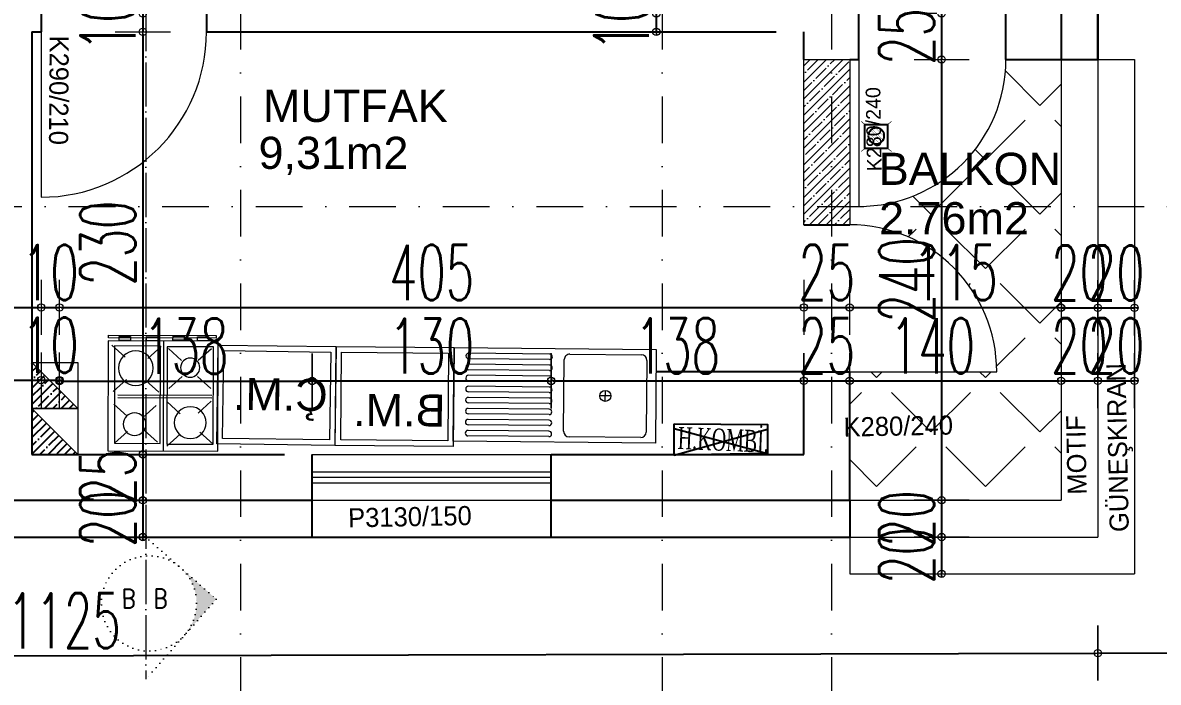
# Model space of a CAD drawing. Header units: millimetres. Extents: x -16104 to 67872, y -88009 to 12107.
# Drawn here: x 30007 to 30625, y 9366 to 9726 of the extents above; entities that cross this region are included whole.
import ezdxf
from ezdxf.enums import TextEntityAlignment as Align

# ---------------------------------------------------------------- set-up
doc = ezdxf.new("R2010")
doc.units = ezdxf.units.MM
for name, pattern in [('ACAD_ISO04W100', [30, 24, -3, 0, -3]), ('ACAD_ISO07W100', [3, 0, -3]), ('DASHDOTX2', [50.8, 25.4, -12.7, 0, -12.7])]:
    doc.linetypes.add(name, pattern=pattern)
doc.layers.get('0').update_dxf_attribs({"color": 241})
for name, color, linetype, lineweight in [('AKS', 1, 'ACAD_ISO07W100', 5), ('akslar', 144, 'Continuous', 20), ('baca', 46, 'Continuous', 5), ('balkon', 6, 'Continuous', 5), ('duvar', 123, 'Continuous', 25), ('emsal&kolon', 1, 'Continuous', 5), ('kapı', 3, 'Continuous', 5), ('kolon', 1, 'Continuous', 5), ('OLCU', 54, 'Continuous', 13), ('PASEMCON', 2, 'Continuous', 9), ('pencere', 5, 'Continuous', 5), ('POZ', 36, 'Continuous', 18), ('SıVA', 40, 'Continuous', 9), ('tefriş', 30, 'Continuous', 5), ('ÖLÇÜ', 252, 'Continuous', 20)]:
    doc.layers.add(name, color=color, linetype=linetype, lineweight=lineweight)
doc.styles.add('DIM', font='Txttw.shx', dxfattribs={"width": 0.6})
doc.styles.add('DIMENSIONS', font='simplex', dxfattribs={"width": 0.8})
doc.styles.add('DIN', font='times.ttf', dxfattribs={"width": 0.6})
doc.styles.add('M2', font='stylu.ttf', dxfattribs={"height": 10})
doc.dimstyles.new('50', dxfattribs={"dimscale": 0, "dimtxt": 30, "dimasz": 1, "dimexe": 0, "dimexo": 2, "dimgap": 4, "dimtad": 1, "dimdec": 0, "dimzin": 0, "dimdsep": 46, "dimtxsty": 'DIM', "dimblk1": 'DOT', "dimblk2": 'DOT', "dimsah": 1, "dimcen": 1.5, "dimdle": 3, "dimse1": 1, "dimse2": 1, "dimclrd": 256, "dimclre": 9, "dimclrt": 256, "dimadec": 0, "dimazin": 0, "dimtfac": 0.24, "dimtdec": 0, "dimtix": 1, "dimtmove": 2, "dimatfit": 3, "dimldrblk": 'DOT', "dimfxl": 0, "dimtolj": 1, "dimtzin": 15, "dimarcsym": 0})

# ---------------------------------------------------------------- blocks, each defined once
blk = doc.blocks.new('DOT')
for p, q in [((0, 15), (0, -15)), ((-2, 0), (0, 0)), ((2, 0), (0, 0))]:
    blk.add_line(p, q)
blk.add_circle((0, 0), 2)
blk = doc.blocks.new('*D2118')
at = {"layer": 'Defpoints', "color": 0, "transparency": 16777216}
for p in [(29909.43, 9530.99), (30016.93, 9530.99), (30016.93, 9530.99)]:
    blk.add_point(p, dxfattribs=at)
at = {"layer": 'OLCU', "lineweight": -2, "transparency": 16777216}
blk.add_line((29910.43, 9530.99), (30015.93, 9530.99), dxfattribs=at)
at = {"layer": 'OLCU', "lineweight": -2, "transparency": 16777216, "rotation": 180}
blk.add_blockref('DOT', (29909.43, 9530.99), dxfattribs=at)
at = {"layer": 'OLCU', "lineweight": -2, "transparency": 16777216}
blk.add_blockref('DOT', (30016.93, 9530.99), dxfattribs=at)
at = {"layer": 'OLCU', "transparency": 16777216, "insert": (29963.18, 9549.99), "char_height": 30, "attachment_point": 5, "style": 'DIM'}
blk.add_mtext('\\A1;108', dxfattribs=at)
blk = doc.blocks.new('*D2385')
at = {"layer": 'Defpoints', "color": 0, "transparency": 16777216}
for p in [(30016.93, 9530.99), (30026.93, 9530.99), (30026.93, 9530.99)]:
    blk.add_point(p, dxfattribs=at)
at = {"layer": 'OLCU', "lineweight": -2, "transparency": 16777216}
for p, q in [((30015.93, 9530.99), (30014.93, 9530.99)), ((30016.93, 9530.99), (30026.93, 9530.99)), ((30027.93, 9530.99), (30028.93, 9530.99))]:
    blk.add_line(p, q, dxfattribs=at)
blk.add_blockref('DOT', (30016.93, 9530.99), dxfattribs=at)
at = {"layer": 'OLCU', "lineweight": -2, "transparency": 16777216, "rotation": 180}
blk.add_blockref('DOT', (30026.93, 9530.99), dxfattribs=at)
at = {"layer": 'OLCU', "transparency": 16777216, "insert": (30021.93, 9549.99), "char_height": 30, "attachment_point": 5, "style": 'DIM'}
blk.add_mtext('\\A1;10', dxfattribs=at)
blk = doc.blocks.new('*D2119')
at = {"layer": 'Defpoints', "color": 0, "transparency": 16777216}
for p in [(30164.43, 9530.46), (30026.93, 9480.54), (30164.43, 9480.54)]:
    blk.add_point(p, dxfattribs=at)
at = {"layer": 'OLCU', "lineweight": -2, "transparency": 16777216}
blk.add_line((30027.93, 9530.46), (30163.43, 9530.46), dxfattribs=at)
at = {"layer": 'OLCU', "lineweight": -2, "transparency": 16777216, "rotation": 180}
blk.add_blockref('DOT', (30026.93, 9530.46), dxfattribs=at)
at = {"layer": 'OLCU', "lineweight": -2, "transparency": 16777216}
blk.add_blockref('DOT', (30164.43, 9530.46), dxfattribs=at)
at = {"layer": 'OLCU', "transparency": 16777216, "insert": (30095.68, 9549.46), "char_height": 30, "attachment_point": 5, "style": 'DIM'}
blk.add_mtext('\\A1;138', dxfattribs=at)
blk = doc.blocks.new('*D2120')
at = {"layer": 'Defpoints', "color": 0, "transparency": 16777216}
for p in [(30294.43, 9530.49), (30164.43, 9480.54), (30294.43, 9480.54)]:
    blk.add_point(p, dxfattribs=at)
at = {"layer": 'OLCU', "lineweight": -2, "transparency": 16777216}
blk.add_line((30165.43, 9530.49), (30293.43, 9530.49), dxfattribs=at)
at = {"layer": 'OLCU', "lineweight": -2, "transparency": 16777216, "rotation": 180}
blk.add_blockref('DOT', (30164.43, 9530.49), dxfattribs=at)
at = {"layer": 'OLCU', "lineweight": -2, "transparency": 16777216}
blk.add_blockref('DOT', (30294.43, 9530.49), dxfattribs=at)
at = {"layer": 'OLCU', "transparency": 16777216, "insert": (30229.43, 9549.49), "char_height": 30, "attachment_point": 5, "style": 'DIM'}
blk.add_mtext('\\A1;130', dxfattribs=at)
blk = doc.blocks.new('*D2121')
at = {"layer": 'Defpoints', "color": 0, "transparency": 16777216}
for p in [(30431.93, 9530.62), (30294.43, 9480.54), (30431.93, 9480.54)]:
    blk.add_point(p, dxfattribs=at)
at = {"layer": 'OLCU', "lineweight": -2, "transparency": 16777216}
blk.add_line((30295.43, 9530.62), (30430.93, 9530.62), dxfattribs=at)
at = {"layer": 'OLCU', "lineweight": -2, "transparency": 16777216, "rotation": 180}
blk.add_blockref('DOT', (30294.43, 9530.62), dxfattribs=at)
at = {"layer": 'OLCU', "lineweight": -2, "transparency": 16777216}
blk.add_blockref('DOT', (30431.93, 9530.62), dxfattribs=at)
at = {"layer": 'OLCU', "transparency": 16777216, "insert": (30363.18, 9549.62), "char_height": 30, "attachment_point": 5, "style": 'DIM'}
blk.add_mtext('\\A1;138', dxfattribs=at)
blk = doc.blocks.new('*D2122')
at = {"layer": 'Defpoints', "color": 0, "transparency": 16777216}
for p in [(30456.93, 9530.62), (30431.93, 9485.54), (30456.93, 9485.54)]:
    blk.add_point(p, dxfattribs=at)
at = {"layer": 'OLCU', "lineweight": -2, "transparency": 16777216}
for p, q in [((30430.93, 9530.62), (30429.93, 9530.62)), ((30431.93, 9530.62), (30456.93, 9530.62)), ((30457.93, 9530.62), (30458.93, 9530.62))]:
    blk.add_line(p, q, dxfattribs=at)
blk.add_blockref('DOT', (30431.93, 9530.62), dxfattribs=at)
at = {"layer": 'OLCU', "lineweight": -2, "transparency": 16777216, "rotation": 180}
blk.add_blockref('DOT', (30456.93, 9530.62), dxfattribs=at)
at = {"layer": 'OLCU', "transparency": 16777216, "insert": (30444.43, 9549.62), "char_height": 30, "attachment_point": 5, "style": 'DIM'}
blk.add_mtext('\\A1;25', dxfattribs=at)
blk = doc.blocks.new('*D2386')
at = {"layer": 'Defpoints', "color": 0, "transparency": 16777216}
for p in [(30431.93, 9530.62), (30571.93, 9530.62), (30571.93, 9530.62)]:
    blk.add_point(p, dxfattribs=at)
at = {"layer": 'OLCU', "lineweight": -2, "transparency": 16777216}
blk.add_line((30432.93, 9530.62), (30570.93, 9530.62), dxfattribs=at)
at = {"layer": 'OLCU', "lineweight": -2, "transparency": 16777216, "rotation": 180}
blk.add_blockref('DOT', (30431.93, 9530.62), dxfattribs=at)
at = {"layer": 'OLCU', "lineweight": -2, "transparency": 16777216}
blk.add_blockref('DOT', (30571.93, 9530.62), dxfattribs=at)
at = {"layer": 'OLCU', "transparency": 16777216, "insert": (30501.93, 9549.62), "char_height": 30, "attachment_point": 5, "style": 'DIM'}
blk.add_mtext('\\A1;140', dxfattribs=at)
blk = doc.blocks.new('*D2387')
at = {"layer": 'Defpoints', "color": 0, "transparency": 16777216}
for p in [(30571.93, 9530.62), (30591.93, 9530.62), (30591.93, 9530.62)]:
    blk.add_point(p, dxfattribs=at)
at = {"layer": 'OLCU', "lineweight": -2, "transparency": 16777216}
for p, q in [((30570.93, 9530.62), (30569.93, 9530.62)), ((30571.93, 9530.62), (30591.93, 9530.62)), ((30592.93, 9530.62), (30593.93, 9530.62))]:
    blk.add_line(p, q, dxfattribs=at)
blk.add_blockref('DOT', (30571.93, 9530.62), dxfattribs=at)
at = {"layer": 'OLCU', "lineweight": -2, "transparency": 16777216, "rotation": 180}
blk.add_blockref('DOT', (30591.93, 9530.62), dxfattribs=at)
at = {"layer": 'OLCU', "transparency": 16777216, "insert": (30581.93, 9549.62), "char_height": 30, "attachment_point": 5, "style": 'DIM'}
blk.add_mtext('\\A1;20', dxfattribs=at)
blk = doc.blocks.new('*D2123')
at = {"layer": 'Defpoints', "color": 0, "transparency": 16777216}
for p in [(30591.93, 9530.62), (30611.93, 9530.62), (30611.93, 9530.62)]:
    blk.add_point(p, dxfattribs=at)
at = {"layer": 'OLCU', "lineweight": -2, "transparency": 16777216}
for p, q in [((30590.93, 9530.62), (30589.93, 9530.62)), ((30591.93, 9530.62), (30611.93, 9530.62)), ((30612.93, 9530.62), (30613.93, 9530.62))]:
    blk.add_line(p, q, dxfattribs=at)
blk.add_blockref('DOT', (30591.93, 9530.62), dxfattribs=at)
at = {"layer": 'OLCU', "lineweight": -2, "transparency": 16777216, "rotation": 180}
blk.add_blockref('DOT', (30611.93, 9530.62), dxfattribs=at)
at = {"layer": 'OLCU', "transparency": 16777216, "insert": (30601.93, 9549.62), "char_height": 30, "attachment_point": 5, "style": 'DIM'}
blk.add_mtext('\\A1;20', dxfattribs=at)
blk = doc.blocks.new('*D2124')
at = {"layer": 'Defpoints', "color": 0, "transparency": 16777216}
for p in [(29711.93, 9570.54), (30016.93, 9570.54), (30016.93, 9570.54)]:
    blk.add_point(p, dxfattribs=at)
at = {"layer": 'OLCU', "lineweight": -2, "transparency": 16777216}
blk.add_line((29712.93, 9570.54), (30015.93, 9570.54), dxfattribs=at)
at = {"layer": 'OLCU', "lineweight": -2, "transparency": 16777216, "rotation": 180}
blk.add_blockref('DOT', (29711.93, 9570.54), dxfattribs=at)
at = {"layer": 'OLCU', "lineweight": -2, "transparency": 16777216}
blk.add_blockref('DOT', (30016.93, 9570.54), dxfattribs=at)
at = {"layer": 'OLCU', "transparency": 16777216, "insert": (29864.43, 9589.54), "char_height": 30, "attachment_point": 5, "style": 'DIM'}
blk.add_mtext('\\A1;305', dxfattribs=at)
blk = doc.blocks.new('*D2125')
at = {"layer": 'Defpoints', "color": 0, "transparency": 16777216}
for p in [(30016.93, 9570.54), (30026.93, 9570.54), (30026.93, 9570.54)]:
    blk.add_point(p, dxfattribs=at)
at = {"layer": 'OLCU', "lineweight": -2, "transparency": 16777216}
for p, q in [((30015.93, 9570.54), (30014.93, 9570.54)), ((30016.93, 9570.54), (30026.93, 9570.54)), ((30027.93, 9570.54), (30028.93, 9570.54))]:
    blk.add_line(p, q, dxfattribs=at)
blk.add_blockref('DOT', (30016.93, 9570.54), dxfattribs=at)
at = {"layer": 'OLCU', "lineweight": -2, "transparency": 16777216, "rotation": 180}
blk.add_blockref('DOT', (30026.93, 9570.54), dxfattribs=at)
at = {"layer": 'OLCU', "transparency": 16777216, "insert": (30021.93, 9589.54), "char_height": 30, "attachment_point": 5, "style": 'DIM'}
blk.add_mtext('\\A1;10', dxfattribs=at)
blk = doc.blocks.new('*D2126')
at = {"layer": 'Defpoints', "color": 0, "transparency": 16777216}
for p in [(30026.93, 9570.54), (30431.93, 9570.54), (30431.93, 9570.54)]:
    blk.add_point(p, dxfattribs=at)
at = {"layer": 'OLCU', "lineweight": -2, "transparency": 16777216}
blk.add_line((30027.93, 9570.54), (30430.93, 9570.54), dxfattribs=at)
at = {"layer": 'OLCU', "lineweight": -2, "transparency": 16777216, "rotation": 180}
blk.add_blockref('DOT', (30026.93, 9570.54), dxfattribs=at)
at = {"layer": 'OLCU', "lineweight": -2, "transparency": 16777216}
blk.add_blockref('DOT', (30431.93, 9570.54), dxfattribs=at)
at = {"layer": 'OLCU', "transparency": 16777216, "insert": (30229.43, 9589.54), "char_height": 30, "attachment_point": 5, "style": 'DIM'}
blk.add_mtext('\\A1;405', dxfattribs=at)
blk = doc.blocks.new('*D2388')
at = {"layer": 'Defpoints', "color": 0, "transparency": 16777216}
for p in [(30456.93, 9615.54), (30431.93, 9575.54), (30456.93, 9570.54)]:
    blk.add_point(p, dxfattribs=at)
at = {"layer": 'OLCU', "lineweight": -2, "transparency": 16777216}
for p, q in [((30430.93, 9570.54), (30429.93, 9570.54)), ((30431.93, 9570.54), (30456.93, 9570.54)), ((30457.93, 9570.54), (30458.93, 9570.54))]:
    blk.add_line(p, q, dxfattribs=at)
blk.add_blockref('DOT', (30431.93, 9570.54), dxfattribs=at)
at = {"layer": 'OLCU', "lineweight": -2, "transparency": 16777216, "rotation": 180}
blk.add_blockref('DOT', (30456.93, 9570.54), dxfattribs=at)
at = {"layer": 'OLCU', "transparency": 16777216, "insert": (30444.43, 9589.54), "char_height": 30, "attachment_point": 5, "style": 'DIM'}
blk.add_mtext('\\A1;25', dxfattribs=at)
blk = doc.blocks.new('*D2389')
at = {"layer": 'Defpoints', "color": 0, "transparency": 16777216}
for p in [(30456.93, 9570.54), (30571.93, 9570.54), (30571.93, 9570.54)]:
    blk.add_point(p, dxfattribs=at)
at = {"layer": 'OLCU', "lineweight": -2, "transparency": 16777216}
blk.add_line((30457.93, 9570.54), (30570.93, 9570.54), dxfattribs=at)
at = {"layer": 'OLCU', "lineweight": -2, "transparency": 16777216, "rotation": 180}
blk.add_blockref('DOT', (30456.93, 9570.54), dxfattribs=at)
at = {"layer": 'OLCU', "lineweight": -2, "transparency": 16777216}
blk.add_blockref('DOT', (30571.93, 9570.54), dxfattribs=at)
at = {"layer": 'OLCU', "transparency": 16777216, "insert": (30514.43, 9589.54), "char_height": 30, "attachment_point": 5, "style": 'DIM'}
blk.add_mtext('\\A1;115', dxfattribs=at)
blk = doc.blocks.new('*D2390')
at = {"layer": 'Defpoints', "color": 0, "transparency": 16777216}
for p in [(30571.93, 9570.54), (30591.93, 9570.54), (30591.93, 9570.32)]:
    blk.add_point(p, dxfattribs=at)
at = {"layer": 'OLCU', "lineweight": -2, "transparency": 16777216}
for p, q in [((30570.93, 9570.32), (30569.93, 9570.32)), ((30571.93, 9570.32), (30591.93, 9570.32)), ((30592.93, 9570.32), (30593.93, 9570.32))]:
    blk.add_line(p, q, dxfattribs=at)
blk.add_blockref('DOT', (30571.93, 9570.32), dxfattribs=at)
at = {"layer": 'OLCU', "lineweight": -2, "transparency": 16777216, "rotation": 180}
blk.add_blockref('DOT', (30591.93, 9570.32), dxfattribs=at)
at = {"layer": 'OLCU', "transparency": 16777216, "insert": (30581.93, 9589.32), "char_height": 30, "attachment_point": 5, "style": 'DIM'}
blk.add_mtext('\\A1;20', dxfattribs=at)
blk = doc.blocks.new('*D2127')
at = {"layer": 'Defpoints', "color": 0, "transparency": 16777216}
for p in [(30591.93, 9570.32), (30611.93, 9570.32), (30611.93, 9570.31)]:
    blk.add_point(p, dxfattribs=at)
at = {"layer": 'OLCU', "lineweight": -2, "transparency": 16777216}
for p, q in [((30590.93, 9570.31), (30589.93, 9570.31)), ((30591.93, 9570.31), (30611.93, 9570.31)), ((30612.93, 9570.31), (30613.93, 9570.31))]:
    blk.add_line(p, q, dxfattribs=at)
blk.add_blockref('DOT', (30591.93, 9570.31), dxfattribs=at)
at = {"layer": 'OLCU', "lineweight": -2, "transparency": 16777216, "rotation": 180}
blk.add_blockref('DOT', (30611.93, 9570.31), dxfattribs=at)
at = {"layer": 'OLCU', "transparency": 16777216, "insert": (30601.93, 9589.31), "char_height": 30, "attachment_point": 5, "style": 'DIM'}
blk.add_mtext('\\A1;20', dxfattribs=at)
blk = doc.blocks.new('*D2394')
at = {"layer": 'Defpoints', "color": 0, "transparency": 16777216}
for p in [(30541.93, 9730.54), (30506.93, 9705.54), (30541.93, 9705.54)]:
    blk.add_point(p, dxfattribs=at)
at = {"layer": 'OLCU', "lineweight": -2, "transparency": 16777216}
for p, q in [((30506.93, 9731.54), (30506.93, 9732.54)), ((30506.93, 9730.54), (30506.93, 9705.54)), ((30506.93, 9704.54), (30506.93, 9703.54))]:
    blk.add_line(p, q, dxfattribs=at)
for p, rotation in [((30506.93, 9730.54), 270), ((30506.93, 9705.54), 90)]:
    blk.add_blockref('DOT', p, dxfattribs=dict(at, rotation=rotation))
at = {"layer": 'OLCU', "transparency": 16777216, "insert": (30487.93, 9718.04), "char_height": 30, "attachment_point": 5, "rotation": 90, "style": 'DIM'}
blk.add_mtext('\\A1;25', dxfattribs=at)
blk = doc.blocks.new('*D2395')
at = {"layer": 'Defpoints', "color": 0, "transparency": 16777216}
for p in [(30541.93, 9705.54), (30506.93, 9465.54), (30541.93, 9465.54)]:
    blk.add_point(p, dxfattribs=at)
at = {"layer": 'OLCU', "lineweight": -2, "transparency": 16777216}
blk.add_line((30506.93, 9704.54), (30506.93, 9466.54), dxfattribs=at)
for p, rotation in [((30506.93, 9705.54), 90), ((30506.93, 9465.54), 270)]:
    blk.add_blockref('DOT', p, dxfattribs=dict(at, rotation=rotation))
at = {"layer": 'OLCU', "transparency": 16777216, "insert": (30487.93, 9585.54), "char_height": 30, "attachment_point": 5, "rotation": 90, "style": 'DIM'}
blk.add_mtext('\\A1;240', dxfattribs=at)
blk = doc.blocks.new('*D2396')
at = {"layer": 'Defpoints', "color": 0, "transparency": 16777216}
for p in [(30506.93, 9465.54), (30506.93, 9445.54), (30506.93, 9445.54)]:
    blk.add_point(p, dxfattribs=at)
at = {"layer": 'OLCU', "lineweight": -2, "transparency": 16777216}
for p, q in [((30506.93, 9466.54), (30506.93, 9467.54)), ((30506.93, 9465.54), (30506.93, 9445.54)), ((30506.93, 9444.54), (30506.93, 9443.54))]:
    blk.add_line(p, q, dxfattribs=at)
for p, rotation in [((30506.93, 9465.54), 270), ((30506.93, 9445.54), 90)]:
    blk.add_blockref('DOT', p, dxfattribs=dict(at, rotation=rotation))
at = {"layer": 'OLCU', "transparency": 16777216, "insert": (30487.93, 9455.54), "char_height": 30, "attachment_point": 5, "rotation": 90, "style": 'DIM'}
blk.add_mtext('\\A1;20', dxfattribs=at)
blk = doc.blocks.new('*D2130')
at = {"layer": 'Defpoints', "color": 0, "transparency": 16777216}
for p in [(30506.93, 9445.54), (30506.93, 9425.54), (30506.93, 9425.54)]:
    blk.add_point(p, dxfattribs=at)
at = {"layer": 'OLCU', "lineweight": -2, "transparency": 16777216}
for p, q in [((30506.93, 9446.54), (30506.93, 9447.54)), ((30506.93, 9445.54), (30506.93, 9425.54)), ((30506.93, 9424.54), (30506.93, 9423.54))]:
    blk.add_line(p, q, dxfattribs=at)
for p, rotation in [((30506.93, 9445.54), 270), ((30506.93, 9425.54), 90)]:
    blk.add_blockref('DOT', p, dxfattribs=dict(at, rotation=rotation))
at = {"layer": 'OLCU', "transparency": 16777216, "insert": (30487.93, 9435.54), "char_height": 30, "attachment_point": 5, "rotation": 90, "style": 'DIM'}
blk.add_mtext('\\A1;20', dxfattribs=at)
blk = doc.blocks.new('*D2135')
at = {"layer": 'Defpoints', "color": 0, "transparency": 16777216}
for p in [(30351.71, 9730.54), (30351.71, 9730.54), (30351.71, 9720.54)]:
    blk.add_point(p, dxfattribs=at)
at = {"layer": 'OLCU', "lineweight": -2, "transparency": 16777216}
for p, q in [((30351.71, 9731.54), (30351.71, 9732.54)), ((30351.71, 9720.54), (30351.71, 9730.54)), ((30351.71, 9719.54), (30351.71, 9718.54))]:
    blk.add_line(p, q, dxfattribs=at)
for p, rotation in [((30351.71, 9730.54), 270), ((30351.71, 9720.54), 90)]:
    blk.add_blockref('DOT', p, dxfattribs=dict(at, rotation=rotation))
at = {"layer": 'OLCU', "transparency": 16777216, "insert": (30332.71, 9725.54), "char_height": 30, "attachment_point": 5, "rotation": 90, "style": 'DIM'}
blk.add_mtext('\\A1;10', dxfattribs=at)
blk = doc.blocks.new('*D2138')
at = {"layer": 'Defpoints', "color": 0, "transparency": 16777216}
for p in [(30046.93, 9730.54), (30046.93, 9720.54), (30072.27, 9720.54)]:
    blk.add_point(p, dxfattribs=at)
at = {"layer": 'OLCU', "lineweight": -2, "transparency": 16777216}
for p, q in [((30072.27, 9731.54), (30072.27, 9732.54)), ((30072.27, 9730.54), (30072.27, 9720.54)), ((30072.27, 9719.54), (30072.27, 9718.54))]:
    blk.add_line(p, q, dxfattribs=at)
for p, rotation in [((30072.27, 9730.54), 270), ((30072.27, 9720.54), 90)]:
    blk.add_blockref('DOT', p, dxfattribs=dict(at, rotation=rotation))
at = {"layer": 'OLCU', "transparency": 16777216, "insert": (30053.27, 9725.54), "char_height": 30, "attachment_point": 5, "rotation": 90, "style": 'DIM'}
blk.add_mtext('\\A1;10', dxfattribs=at)
blk = doc.blocks.new('*D2139')
at = {"layer": 'Defpoints', "color": 0, "transparency": 16777216}
for p in [(30046.93, 9720.54), (30046.93, 9490.54), (30072.27, 9490.54)]:
    blk.add_point(p, dxfattribs=at)
at = {"layer": 'OLCU', "lineweight": -2, "transparency": 16777216}
blk.add_line((30072.27, 9719.54), (30072.27, 9491.54), dxfattribs=at)
for p, rotation in [((30072.27, 9720.54), 90), ((30072.27, 9490.54), 270)]:
    blk.add_blockref('DOT', p, dxfattribs=dict(at, rotation=rotation))
at = {"layer": 'OLCU', "transparency": 16777216, "insert": (30053.27, 9605.54), "char_height": 30, "attachment_point": 5, "rotation": 90, "style": 'DIM'}
blk.add_mtext('\\A1;230', dxfattribs=at)
blk = doc.blocks.new('*D2398')
at = {"layer": 'Defpoints', "color": 0, "transparency": 16777216}
for p in [(30072.27, 9490.54), (30072.27, 9465.54), (30072.27, 9465.54)]:
    blk.add_point(p, dxfattribs=at)
at = {"layer": 'OLCU', "lineweight": -2, "transparency": 16777216}
for p, q in [((30072.27, 9491.54), (30072.27, 9492.54)), ((30072.27, 9490.54), (30072.27, 9465.54)), ((30072.27, 9464.54), (30072.27, 9463.54))]:
    blk.add_line(p, q, dxfattribs=at)
for p, rotation in [((30072.27, 9490.54), 270), ((30072.27, 9465.54), 90)]:
    blk.add_blockref('DOT', p, dxfattribs=dict(at, rotation=rotation))
at = {"layer": 'OLCU', "transparency": 16777216, "insert": (30053.27, 9478.04), "char_height": 30, "attachment_point": 5, "rotation": 90, "style": 'DIM'}
blk.add_mtext('\\A1;25', dxfattribs=at)
blk = doc.blocks.new('*D2140')
at = {"layer": 'Defpoints', "color": 0, "transparency": 16777216}
for p in [(30072.27, 9465.54), (30072.27, 9445.54), (30072.27, 9445.54)]:
    blk.add_point(p, dxfattribs=at)
at = {"layer": 'OLCU', "lineweight": -2, "transparency": 16777216}
for p, q in [((30072.27, 9466.54), (30072.27, 9467.54)), ((30072.27, 9465.54), (30072.27, 9445.54)), ((30072.27, 9444.54), (30072.27, 9443.54))]:
    blk.add_line(p, q, dxfattribs=at)
for p, rotation in [((30072.27, 9465.54), 270), ((30072.27, 9445.54), 90)]:
    blk.add_blockref('DOT', p, dxfattribs=dict(at, rotation=rotation))
at = {"layer": 'OLCU', "transparency": 16777216, "insert": (30053.27, 9455.54), "char_height": 30, "attachment_point": 5, "rotation": 90, "style": 'DIM'}
blk.add_mtext('\\A1;20', dxfattribs=at)
blk = doc.blocks.new('new block')
at = {"layer": 'tefriş'}
for p, q in [((1269.85, 5670.26), (1379.85, 5670.26)), ((1269.85, 5619.26), (1269.85, 5670.26)), ((1277.85, 5667.26), (1316.85, 5667.26)), ((1327.85, 5667.26), (1371.85, 5667.26)), ((1379.85, 5670.26), (1379.85, 5619.26)), ((1274.85, 5625.26), (1274.85, 5664.26)), ((1319.85, 5664.26), (1319.85, 5625.26)), ((1327.85, 5664.26), (1371.85, 5664.26)), ((1327.85, 5661.26), (1371.85, 5661.26)), ((1327.85, 5658.26), (1371.85, 5658.26)), ((1327.85, 5655.26), (1371.85, 5655.26)), ((1297.35, 5647.76), (1297.35, 5641.76)), ((1327.85, 5652.26), (1371.85, 5652.26)), ((1327.85, 5649.26), (1371.85, 5649.26)), ((1294.35, 5644.76), (1300.35, 5644.76)), ((1327.85, 5646.26), (1371.85, 5646.26)), ((1327.85, 5643.26), (1371.85, 5643.26)), ((1327.85, 5640.26), (1371.85, 5640.26)), ((1327.85, 5637.26), (1371.85, 5637.26)), ((1327.85, 5634.26), (1371.85, 5634.26)), ((1327.85, 5631.26), (1371.85, 5631.26)), ((1327.85, 5628.26), (1371.85, 5628.26)), ((1327.85, 5625.26), (1371.85, 5625.26)), ((1379.85, 5619.26), (1269.85, 5619.26)), ((1316.85, 5622.26), (1277.85, 5622.26)), ((1327.85, 5622.26), (1371.85, 5622.26))]:
    blk.add_line(p, q, dxfattribs=at)
blk.add_circle((1297.35, 5644.76), 3, dxfattribs=at)
for centre, radius, start, end in [((1277.85, 5664.26), 3, 90, 180), ((1316.85, 5664.26), 3, 0, 90), ((1327.85, 5665.76), 1.5, 90, 270), ((1371.85, 5665.76), 1.5, 270, 90), ((1327.85, 5659.76), 1.5, 90, 270), ((1371.85, 5659.76), 1.5, 270, 90), ((1327.85, 5653.76), 1.5, 90, 270), ((1371.85, 5653.76), 1.5, 270, 90), ((1327.85, 5647.76), 1.5, 90, 270), ((1371.85, 5647.76), 1.5, 270, 90), ((1327.85, 5641.76), 1.5, 90, 270), ((1371.85, 5641.76), 1.5, 270, 90), ((1327.85, 5635.76), 1.5, 90, 270), ((1371.85, 5635.76), 1.5, 270, 90), ((1327.85, 5629.76), 1.5, 90, 270), ((1371.85, 5629.76), 1.5, 270, 90), ((1277.85, 5625.26), 3, 180, 270), ((1316.85, 5625.26), 3, 270, 0), ((1327.85, 5623.76), 1.5, 90, 270), ((1371.85, 5623.76), 1.5, 270, 90)]:
    blk.add_arc(centre, radius, start, end, dxfattribs=at)
blk = doc.blocks.new('öu')
at = {"layer": 'tefriş'}
for points in [[(2090.97, -468.94), (2090.97, -404.72), (2037.16, -404.72), (2037.16, -468.94)], [(2087.97, -465.94), (2087.97, -407.72), (2040.16, -407.72), (2040.16, -465.94)]]:
    blk.add_lwpolyline(points, close=True, dxfattribs=at)
at = {"layer": 'tefriş', "insert": (2047.87, -459.36), "char_height": 17.5, "width": 1076.8413, "attachment_point": 9, "rotation": 270}
blk.add_mtext('{\\fArial|b0|i0|c162|p34;B.M.}', dxfattribs=at)
blk = doc.blocks.new('nb')
at = {"layer": 'tefriş'}
for points in [[(2093.6, -356.31), (2093.6, -292.09), (2039.78, -292.09), (2039.78, -356.31)], [(2090.6, -353.31), (2090.6, -295.09), (2042.78, -295.09), (2042.78, -353.31)]]:
    blk.add_lwpolyline(points, close=True, dxfattribs=at)
at = {"layer": 'tefriş', "insert": (2053.03, -347.96), "char_height": 17.5, "width": 1076.8413, "attachment_point": 9, "rotation": 270}
blk.add_mtext('{\\fArial|b0|i0|c162|p34;Ç.M.}', dxfattribs=at)
blk = doc.blocks.new('ocak')
at = {"layer": 'tefriş', "linetype": 'Continuous'}
for p, q in [((16296.72, -4660.22), (16356.72, -4660.22)), ((16296.72, -4720.22), (16296.72, -4660.22)), ((16300.32, -4664.37), (16325.23, -4664.37)), ((16300.32, -4717.41), (16300.32, -4664.37)), ((16307.53, -4670.9), (16300.32, -4664.37)), ((16316.56, -4671.64), (16323.76, -4665.1)), ((16325.23, -4664.37), (16325.23, -4717.41)), ((16327.06, -4660.22), (16327.06, -4720.22)), ((16336.03, -4669.44), (16328.83, -4662.97)), ((16328.83, -4664.01), (16354.1, -4664.01)), ((16328.83, -4717.05), (16328.83, -4664.01)), ((16346.89, -4670.54), (16354.1, -4664.01)), ((16354.1, -4664.01), (16354.1, -4717.05)), ((16356.72, -4660.22), (16356.72, -4720.22)), ((16299.96, -4685.67), (16307.16, -4679.2)), ((16323.03, -4685), (16315.83, -4678.47)), ((16328.83, -4687.14), (16336.03, -4680.61)), ((16353, -4687.5), (16345.8, -4680.97)), ((16302.09, -4689.27), (16353.36, -4689.27)), ((16306.79, -4699.04), (16299.59, -4692.57)), ((16302.09, -4690.74), (16353.36, -4690.74)), ((16317.29, -4698.67), (16324.49, -4692.2)), ((16337.13, -4700.87), (16329.93, -4694.34)), ((16345.43, -4700.87), (16352.69, -4694.34)), ((16298.86, -4717.84), (16306.06, -4711.31)), ((16325.59, -4717.11), (16318.39, -4710.58)), ((16329.56, -4716.01), (16336.76, -4709.54)), ((16353, -4716.01), (16345.8, -4709.54)), ((16356.72, -4720.22), (16296.72, -4720.22)), ((16325.23, -4717.41), (16300.32, -4717.41)), ((16308.93, -4720.28), (16302.83, -4720.28)), ((16302.83, -4720.28), (16302.83, -4722.48)), ((16308.93, -4722.48), (16308.93, -4720.28)), ((16317.6, -4720.28), (16317.6, -4722.48)), ((16323.76, -4720.28), (16317.6, -4720.28)), ((16323.76, -4722.48), (16323.76, -4720.28)), ((16354.1, -4717.05), (16328.83, -4717.05)), ((16338.17, -4720.65), (16332.06, -4720.65)), ((16332.06, -4720.65), (16332.06, -4722.84)), ((16338.17, -4722.84), (16338.17, -4720.65)), ((16345.43, -4720.28), (16345.43, -4722.48)), ((16351.53, -4720.28), (16345.43, -4720.28)), ((16351.53, -4722.48), (16351.53, -4720.28)), ((16297.03, -4721.75), (16297.03, -4723.21)), ((16355.5, -4721.75), (16297.03, -4721.75)), ((16297.03, -4723.21), (16355.5, -4723.21)), ((16302.83, -4722.48), (16308.93, -4722.48)), ((16317.6, -4722.48), (16323.76, -4722.48)), ((16332.06, -4722.84), (16338.17, -4722.84)), ((16345.43, -4722.48), (16351.53, -4722.48)), ((16355.5, -4723.21), (16355.5, -4721.75))]:
    blk.add_line(p, q, dxfattribs=at).dxf.unprotected_set("ltscale", 0)
for centre, radius in [((16311.31, -4674.81), 6.15), ((16341.58, -4675.72), 8.68), ((16311.86, -4705.33), 9.47), ((16341.46, -4705.69), 5.22)]:
    blk.add_circle(centre, radius, dxfattribs=at).dxf.unprotected_set("ltscale", 0)
blk = doc.blocks.new('A$C412C2498')
at = {"color": 5, "const_width": 0.6}
for points in [[(3.6, 24.3), (0.2, 27)], [(23.8, 24.3), (27.3, 27)], [(3.6, 3), (0.2, 0.2)], [(23.8, 3), (27.3, 0.2)]]:
    blk.add_lwpolyline(points, dxfattribs=at)
at = {"color": 5}
blk.add_lwpolyline([(23.8, 24.3), (3.6, 24.3), (3.6, 3), (23.8, 3)], close=True, dxfattribs=at)
at = {"const_width": 0.1}
for points in [[(6.7, 12.2), (14.6, 20.2)], [(6.8, 14.5), (12.4, 20.1)], [(7.1, 10.4), (16.4, 19.7)], [(7.9, 9.1), (17.8, 19)], [(8.8, 8), (18.9, 18.1)], [(10, 7.1), (19.8, 16.9)], [(11.3, 6.4), (20.4, 15.6)], [(13, 6), (20.8, 13.8)], [(14.8, 6.1), (20.8, 12.1)], [(17.4, 7), (19.8, 9.4)]]:
    blk.add_lwpolyline(points, dxfattribs=at)
blk.add_circle((13.7, 13.1), 7.12)
blk = doc.blocks.new('A$C5E2C1EC0')
at = {"xscale": 0.6105719971092185, "yscale": 0.6105719971092185, "zscale": 0.6105719971092185}
blk.add_blockref('A$C412C2498', (0, 0), dxfattribs=at)
blk = doc.blocks.new('ae')
at = {"layer": 'duvar'}
for p, q in [((75773.51, -20952.17), (75824.86, -20963.16)), ((75774.14, -20966.63), (75824.26, -20949.94))]:
    blk.add_line(p, q, dxfattribs=at)
blk.add_lwpolyline([(75773.26, -20949.63), (75824.12, -20947.34), (75824.86, -20963.16), (75774.14, -20966.63)], close=True, dxfattribs=at)
at = {"layer": 'PASEMCON', "color": 7, "style": 'DIN', "width": 0.6}
blk.add_text('H.KOMBİ.', height=12.004, rotation=0.66441, dxfattribs=at).set_placement((75775.83, -20963.19))
blk = doc.blocks.new('*D2419')
at = {"layer": 'Defpoints', "color": 0, "transparency": 16777216}
for p in [(30591.93, 9382.34), (30591.93, 9382.34), (29466.93, 9379.59)]:
    blk.add_point(p, dxfattribs=at)
at = {"layer": 'OLCU', "lineweight": -2, "transparency": 16777216}
blk.add_line((29467.93, 9379.59), (30590.93, 9382.34), dxfattribs=at)
for p, rotation in [((29466.93, 9379.59), 180.1399202823359), ((30591.93, 9382.34), 0.1399202823359238)]:
    blk.add_blockref('DOT', p, dxfattribs=dict(at, rotation=rotation))
at = {"layer": 'OLCU', "transparency": 16777216, "insert": (30029.38, 9399.97), "char_height": 30, "attachment_point": 5, "rotation": 0.13992, "style": 'DIM'}
blk.add_mtext('\\A1;1125', dxfattribs=at)
blk = doc.blocks.new('*D2415')
at = {"layer": 'Defpoints', "color": 0, "transparency": 16777216}
for p in [(30591.93, 9382.34), (31204.93, 9383.84), (31204.93, 9383.84)]:
    blk.add_point(p, dxfattribs=at)
at = {"layer": 'OLCU', "lineweight": -2, "transparency": 16777216}
blk.add_line((30592.93, 9382.34), (31203.93, 9383.83), dxfattribs=at)
for p, rotation in [((31204.93, 9383.84), 0.1399202823375777), ((30591.93, 9382.34), 180.1399202823376)]:
    blk.add_blockref('DOT', p, dxfattribs=dict(at, rotation=rotation))
at = {"layer": 'OLCU', "transparency": 16777216, "insert": (30898.38, 9402.09), "char_height": 30, "attachment_point": 5, "rotation": 0.13992, "style": 'DIM'}
blk.add_mtext('\\A1;613', dxfattribs=at)
blk = doc.blocks.new('*D2421')
at = {"layer": 'Defpoints', "color": 0, "transparency": 16777216}
for p in [(30571.93, 10220.04), (30645.2, 10220.04), (30571.93, 9465.54)]:
    blk.add_point(p, dxfattribs=at)
at = {"layer": 'OLCU', "lineweight": -2, "transparency": 16777216}
blk.add_line((30645.2, 9466.54), (30645.2, 10219.04), dxfattribs=at)
for p, rotation in [((30645.2, 10220.04), 90), ((30645.2, 9465.54), 270)]:
    blk.add_blockref('DOT', p, dxfattribs=dict(at, rotation=rotation))
at = {"layer": 'OLCU', "transparency": 16777216, "insert": (30626.2, 9842.79), "char_height": 30, "attachment_point": 5, "rotation": 90, "style": 'DIM'}
blk.add_mtext('\\A1;755', dxfattribs=at)

msp = doc.modelspace()

# ---------------------------------------------------------------- hatches: boundary and pattern name
h = msp.add_hatch()
h.set_pattern_fill('ANSI35,_O', color=256)
h.set_pattern_definition([(45, (17997.7763, -7e-12), (-4.490128, 4.490128), []), (45, (18002.2665, -7e-12), (-4.490128, 4.490128), [7.9375, -1.5875, 0, -1.5875])])
h.paths.add_polyline_path([(30011.93, 9515.54), (30011.93, 9490.54), (30036.93, 9490.54)])
h.paths.add_polyline_path([(30011.93, 9540.54), (30011.93, 9515.54), (30036.93, 9515.54)])
h.paths.add_polyline_path([(30015.77, 9455.97), (30015.77, 9500.12), (30060.77, 9500.12), (30060.77, 9455.97)], flags=9)
h.paths.add_polyline_path([(29986.57, 9572.49), (30027.28, 9572.49), (30027.28, 9527.49), (29986.57, 9527.49)], flags=9)
at = {"layer": 'AKS'}
msp.add_hatch(color=1, dxfattribs=at).paths.add_polyline_path([(30092.77, 9428.89), (30112.23, 9411.75), (30095.08, 9392.3, 0.198912), (30101.51, 9411.07, 0.198912)])
msp.add_hatch(color=1, dxfattribs=at).paths.add_polyline_path([(30092.77, 9428.89), (30112.23, 9411.75), (30095.08, 9392.3, 0.198912), (30101.51, 9411.07, 0.198912)])
msp.add_hatch(color=1, dxfattribs=at).paths.add_polyline_path([(30092.77, 9428.89), (30112.23, 9411.75), (30095.08, 9392.3, 0.198912), (30101.51, 9411.07, 0.198912)])
msp.add_hatch(color=1, dxfattribs=at).paths.add_polyline_path([(30092.77, 9428.89), (30112.23, 9411.75), (30095.08, 9392.3, 0.198912), (30101.51, 9411.07, 0.198912)])
at = {"layer": 'kolon'}
h = msp.add_hatch(dxfattribs=at)
h.set_pattern_fill('ANSI35,_O', color=256)
h.set_pattern_definition([(45, (24963.91, 6128.949), (-4.490128, 4.490128), []), (45, (24968.4, 6128.949), (-4.490128, 4.490128), [7.9375, -1.5875, 0, -1.5875])])
h.paths.add_polyline_path([(30456.93, 9705.54), (30431.93, 9705.54), (30431.93, 9695.54), (30431.93, 9670.54), (30431.93, 9615.54), (30456.93, 9615.54)])
at = {"layer": 'ÖLÇÜ'}
h = msp.add_hatch(dxfattribs=at)
h.set_pattern_fill('ANGLE,_O', color=256, scale=6, angle=45)
h.set_pattern_definition([(45, (14409.383, 17059.605), (-29.63485, 29.63485), [30.48, -11.43]), (135, (14409.383, 17059.605), (-29.63485, -29.63485), [30.48, -11.43])])
h.paths.add_polyline_path([(30571.93, 9705.54), (30541.93, 9705.54, -0.414214), (30461.93, 9625.54), (30571.93, 9625.54)])
h.paths.add_polyline_path([(30571.93, 9625.54), (30456.93, 9625.54), (30456.93, 9615.54, -0.414214), (30536.93, 9535.54), (30456.93, 9535.54), (30456.93, 9465.54), (30571.93, 9465.54)])
h.paths.add_polyline_path([(30473, 9572.12), (30530.86, 9572.12), (30530.86, 9527.12), (30473, 9527.12)], flags=25)
h.paths.add_polyline_path([(30559.86, 9572.12), (30604, 9572.12), (30604, 9527.12), (30559.86, 9527.12)], flags=9)
h.paths.add_polyline_path([(30487.21, 9612.04), (30541.64, 9612.04), (30541.64, 9567.04), (30487.21, 9567.04)], flags=24)
h.paths.add_polyline_path([(30559.86, 9611.82), (30604, 9611.82), (30604, 9566.82), (30559.86, 9566.82)], flags=9)
h.paths.add_polyline_path([(30465.43, 9554.9), (30465.43, 9616.19), (30510.43, 9616.19), (30510.43, 9554.9)], flags=25)
h.paths.add_polyline_path([(30465.43, 9433.47), (30465.43, 9477.62), (30510.43, 9477.62), (30510.43, 9433.47)], flags=9)
h.paths.add_polyline_path([(30450.82, 9495.77), (30531.33, 9497.37), (30530.97, 9515.13), (30450.46, 9513.53)], flags=9)
h.paths.add_polyline_path([(30470.51, 9632.37), (30558.8, 9632.37), (30558.8, 9605.75), (30470.51, 9605.75)], flags=9)
h.paths.add_polyline_path([(30472.16, 9659.47), (30576.3, 9659.47), (30576.3, 9632.62), (30472.16, 9632.62)], flags=9)

# ---------------------------------------------------------------- linework, layer by layer
msp.add_line((30431.93, 9535.54), (30351.55, 9535.54))
at = {"layer": 'AKS', "color": 1, "linetype": 'ACAD_ISO04W100'}
msp.add_line((30073.9, 11690.54), (30073.9, 9368.1), dxfattribs=at)
at = {"layer": 'AKS', "color": 1, "linetype": 'ACAD_ISO07W100'}
for p, q in [((30073.32, 9446.04), (30112.23, 9411.75)), ((30073.32, 9446.04), (30112.23, 9411.75)), ((30112.23, 9411.75), (30073.9, 9368.1))]:
    msp.add_line(p, q, dxfattribs=at)
msp.add_circle((30075.63, 9409.44), 25.93, dxfattribs=at)
msp.add_circle((30075.63, 9409.44), 25.93, dxfattribs=at)
msp.add_circle((30075.63, 9409.44), 25.93, dxfattribs=at)
msp.add_circle((30075.63, 9409.44), 25.93, dxfattribs=at)
at = {"layer": 'akslar', "linetype": 'DASHDOTX2'}
for p, q in [((30125.43, 11925.04), (30125.43, 9115.54)), ((30354.93, 11925.04), (30354.93, 9115.54)), ((30446.93, 11925.04), (30446.93, 9115.54)), ((28504.93, 9625.54), (31554.93, 9625.54))]:
    msp.add_line(p, q, dxfattribs=at)
at = {"layer": 'baca'}
for points in [[(30011.93, 9540.54), (30036.93, 9540.54), (30036.93, 9515.54), (30011.93, 9515.54), (30011.93, 9540.54), (30036.93, 9515.54)], [(30011.93, 9515.54), (30036.93, 9515.54), (30036.93, 9490.54), (30011.93, 9490.54), (30011.93, 9515.54), (30036.93, 9490.54)]]:
    msp.add_lwpolyline(points, dxfattribs=at)
at = {"layer": 'balkon'}
for p, q in [((30571.93, 9705.54), (30571.93, 9465.54)), ((30591.93, 9705.54), (30591.93, 9445.54)), ((30591.93, 9705.54), (30611.93, 9705.54)), ((30611.93, 9705.54), (30611.93, 9425.54)), ((30456.93, 9465.54), (30571.93, 9465.54)), ((30456.93, 9445.54), (30591.93, 9445.54)), ((30456.93, 9445.54), (30456.93, 9425.54)), ((30456.93, 9425.54), (30611.93, 9425.54))]:
    msp.add_line(p, q, dxfattribs=at)
at = {"layer": 'duvar'}
for p, q in [((30571.93, 9833.04), (30571.93, 9705.54)), ((30591.93, 9705.54), (30591.93, 9833.04)), ((30591.93, 9833.04), (30591.93, 9705.54)), ((30016.93, 9730.54), (30016.93, 9720.54)), ((30106.93, 9730.54), (30106.93, 9720.54)), ((30461.93, 9705.54), (30461.93, 9730.54)), ((30541.93, 9705.54), (30541.93, 9730.54)), ((30011.93, 9720.54), (30011.93, 9542.38)), ((30011.93, 9720.54), (30016.93, 9720.54)), ((30106.93, 9720.54), (30416.93, 9720.54)), ((30431.93, 9705.54), (30431.93, 9720.54)), ((30456.93, 9705.54), (30461.93, 9705.54)), ((30456.93, 9705.54), (30456.93, 9705.54)), ((30456.93, 9705.54), (30456.93, 9705.54)), ((30541.93, 9705.54), (30571.93, 9705.54)), ((30571.93, 9705.54), (30591.93, 9705.54)), ((30431.93, 9615.54), (30456.93, 9615.54)), ((30011.93, 9542.38), (30011.93, 9490.54)), ((30431.93, 9490.54), (30431.93, 9535.54)), ((30431.93, 9535.54), (30456.93, 9535.54)), ((30456.93, 9465.54), (30456.93, 9535.54)), ((30011.93, 9490.54), (30149.43, 9490.54)), ((30164.43, 9445.54), (30164.43, 9490.54)), ((30294.43, 9490.54), (30431.93, 9490.54)), ((30294.43, 9445.54), (30294.43, 9490.54)), ((30001.93, 9465.54), (30164.43, 9465.54)), ((30294.43, 9465.54), (30456.93, 9465.54)), ((30456.93, 9465.54), (30456.93, 9445.54)), ((29779.43, 9445.54), (30294.43, 9445.54)), ((29909.43, 9445.54), (30164.43, 9445.54)), ((30294.43, 9445.54), (30456.93, 9445.54))]:
    msp.add_line(p, q, dxfattribs=at)
at = {"layer": 'emsal&kolon'}
msp.add_lwpolyline([(30431.93, 9705.54), (30456.93, 9705.54), (30456.93, 9615.54), (30431.93, 9615.54), (30431.93, 9705.54)], dxfattribs=at)
at = {"layer": 'kapı'}
for p, q in [((30016.93, 9720.54), (30016.93, 9630.54)), ((30461.93, 9705.54), (30461.93, 9625.54)), ((30456.93, 9535.54), (30536.93, 9535.54))]:
    msp.add_line(p, q, dxfattribs=at)
for centre, radius, start, end in [((30016.93, 9720.54), 90, 270, 0), ((30461.93, 9705.54), 80, 270, 0), ((30456.93, 9535.54), 80, 0, 90)]:
    msp.add_arc(centre, radius, start, end, dxfattribs=at)
at = {"layer": 'OLCU'}
msp.add_line((30294.43, 9445.54), (30294.43, 9445.54), dxfattribs=at)
at = {"layer": 'pencere'}
for p, q in [((30164.43, 9490.54), (30294.43, 9490.54)), ((30164.43, 9481.04), (30294.43, 9481.04)), ((30164.43, 9478.04), (30294.43, 9478.04)), ((30164.43, 9475.04), (30294.43, 9475.04)), ((30164.43, 9465.54), (30294.43, 9465.54))]:
    msp.add_line(p, q, dxfattribs=at)

# ---------------------------------------------------------------- block references
at = {"ltscale": 50, "xscale": -1, "rotation": 180}
msp.add_blockref('A$C5E2C1EC0', (30463.04, 9671.93), dxfattribs=at)
at = {"layer": 'pencere', "xscale": -1}
for name, p, rotation in [('nb', (30440.88, 7451.76), 269.2129970820508), ('öu', (30628.91, 7454.38), 269.5213064302129)]:
    msp.add_blockref(name, p, dxfattribs=dict(at, rotation=rotation))
at = {"layer": 'SıVA', "rotation": 357.0106623137405}
msp.add_blockref('ae', (-44216.28, 34379.87), dxfattribs=at)
at = {"layer": 'tefriş', "xscale": -1, "rotation": 179.8226394958755}
msp.add_blockref('ocak', (13742.11, 4882.67), dxfattribs=at)
at = {"layer": 'tefriş', "rotation": 179.463080568489}
msp.add_blockref('new block', (31674.12, 15154.74), dxfattribs=at)

# ---------------------------------------------------------------- texts
at = {"layer": 'AKS', "color": 1, "style": 'DIMENSIONS', "width": 0.8}
for p in [(30064.53, 9411.94), (30081.86, 9412.07)]:
    msp.add_text('B', height=10.37, rotation=0.42214, dxfattribs=at).set_placement(p, align=Align.MIDDLE)
at = {"layer": 'emsal&kolon', "char_height": 17.5, "width": 1076.8413, "attachment_point": 9}
for s, insert in [('{\\fArial|b0|i0|c162|p34;MUTFAK}', (30238.18, 9671.26)), ('{\\fArial|b0|i0|c162|p34;9,31m2}', (30216.78, 9642.69)), ('{\\fArial|b0|i0|c162|p34;BALKON}', (30571.93, 9636.99)), ('{\\fArial|b0|i0|c162|p34;2.76m2}', (30554.43, 9610.12))]:
    msp.add_mtext(s, dxfattribs=dict(at, insert=insert))
at = {"layer": 'POZ', "style": 'M2', "flags": 4}
for tag, p, height, rotation in [('K290/210', (30021.6, 9718.57), 10.4, 269.63996), ('K280/240', (30474.36, 9644.74), 8, 90.99934), ('GÜNEŞKIRAN', (30608.81, 9448.36), 10.4, 91.13919), ('K280/240', (30453.69, 9500.16), 10.4, 1.13919), ('MOTIF', (30585.91, 9468.69), 10.4, 91.13919), ('P3130/150', (30184.09, 9450.74), 10.4, 1.13919)]:
    msp.add_attdef(tag, p, 'K1 80/210', height=height, rotation=rotation, dxfattribs=at)

# ---------------------------------------------------------------- dimensions: what is measured, and where the dimension line sits
at = {"layer": 'OLCU'}
for base, p1, p2, picture, middle in [((30645.20361555, 10220.04463968), (30571.92750704, 9465.54463968), (30571.92750704, 10220.04463968), '*D2421', (30626.20361555, 9842.79463968)), ((30072.27, 9720.54), (30046.93, 9730.54), (30046.93, 9720.54), '*D2138', (30053.27, 9725.54)), ((30351.71, 9730.54), (30351.71, 9720.54), (30351.71, 9730.54), '*D2135', (30332.71, 9725.54)), ((30506.93, 9705.54), (30541.93, 9730.54), (30541.93, 9705.54), '*D2394', (30487.93, 9718.04)), ((30072.27, 9490.54), (30046.93, 9720.54), (30046.93, 9490.54), '*D2139', (30053.27, 9605.54)), ((30506.93, 9465.54), (30541.93, 9705.54), (30541.93, 9465.54), '*D2395', (30487.93, 9585.54)), ((30072.27, 9465.54), (30072.27, 9490.54), (30072.27, 9465.54), '*D2398', (30053.27, 9478.04)), ((30072.27, 9445.54), (30072.27, 9465.54), (30072.27, 9445.54), '*D2140', (30053.27, 9455.54)), ((30506.93, 9445.54), (30506.93, 9465.54), (30506.93, 9445.54), '*D2396', (30487.93, 9455.54)), ((30506.93, 9425.54), (30506.93, 9445.54), (30506.93, 9425.54), '*D2130', (30487.93, 9435.54))]:
    dim = msp.add_linear_dim(base=base, p1=p1, p2=p2, angle=90, dimstyle='50', override={"dimscale": 1}, dxfattribs=at)
    dim.commit()
    dim.dimension.update_dxf_attribs({"geometry": picture, "text_midpoint": middle})
for base, p1, p2, picture, middle in [((30456.93, 9570.54), (30431.93, 9575.54), (30456.93, 9615.54), '*D2388', (30444.43, 9589.54)), ((30016.93, 9570.54), (29711.93, 9570.54), (30016.93, 9570.54), '*D2124', (29864.43, 9589.54)), ((30026.93, 9570.54), (30016.93, 9570.54), (30026.93, 9570.54), '*D2125', (30021.93, 9589.54)), ((30431.93, 9570.54), (30026.93, 9570.54), (30431.93, 9570.54), '*D2126', (30229.43, 9589.54)), ((30571.93, 9570.54), (30456.93, 9570.54), (30571.93, 9570.54), '*D2389', (30514.43, 9589.54)), ((30591.93, 9570.32), (30571.93, 9570.54), (30591.93, 9570.54), '*D2390', (30581.93, 9589.32)), ((30611.93, 9570.31), (30591.93, 9570.32), (30611.93, 9570.32), '*D2127', (30601.93, 9589.31)), ((30016.92750704, 9530.99381285), (29909.42750704, 9530.99381285), (30016.92750704, 9530.99381285), '*D2118', (29963.17750704, 9549.99381285)), ((30026.93, 9530.99), (30016.93, 9530.99), (30026.93, 9530.99), '*D2385', (30021.93, 9549.99)), ((30164.42750704, 9530.45786675), (30026.92750704, 9480.54463968), (30164.42750704, 9480.54463968), '*D2119', (30095.67750704, 9549.45786675)), ((30294.43, 9530.49), (30164.43, 9480.54), (30294.43, 9480.54), '*D2120', (30229.43, 9549.49)), ((30431.92750704, 9530.62456924), (30294.42750704, 9480.54463968), (30431.92750704, 9480.54463968), '*D2121', (30363.17750704, 9549.62456924)), ((30456.93, 9530.62), (30431.93, 9485.54), (30456.93, 9485.54), '*D2122', (30444.43, 9549.62)), ((30571.93, 9530.62), (30431.93, 9530.62), (30571.93, 9530.62), '*D2386', (30501.93, 9549.62)), ((30591.93, 9530.62), (30571.93, 9530.62), (30591.93, 9530.62), '*D2387', (30581.93, 9549.62)), ((30611.93, 9530.62), (30591.93, 9530.62), (30611.93, 9530.62), '*D2123', (30601.93, 9549.62))]:
    dim = msp.add_linear_dim(base=base, p1=p1, p2=p2, dimstyle='50', override={"dimscale": 1}, dxfattribs=at)
    dim.commit()
    dim.dimension.update_dxf_attribs({"geometry": picture, "text_midpoint": middle})
for p1, p2, picture, middle in [((29466.93, 9379.59), (30591.93, 9382.34), '*D2419', (30029.38, 9399.97)), ((30591.93, 9382.34), (31204.93, 9383.84), '*D2415', (30898.38, 9402.09))]:
    dim = msp.add_aligned_dim(p1=p1, p2=p2, distance=0, dimstyle='50', override={"dimscale": 1}, dxfattribs=at)
    dim.commit()
    dim.dimension.update_dxf_attribs({"geometry": picture, "text_midpoint": middle})

doc.saveas('drawing.dxf')
